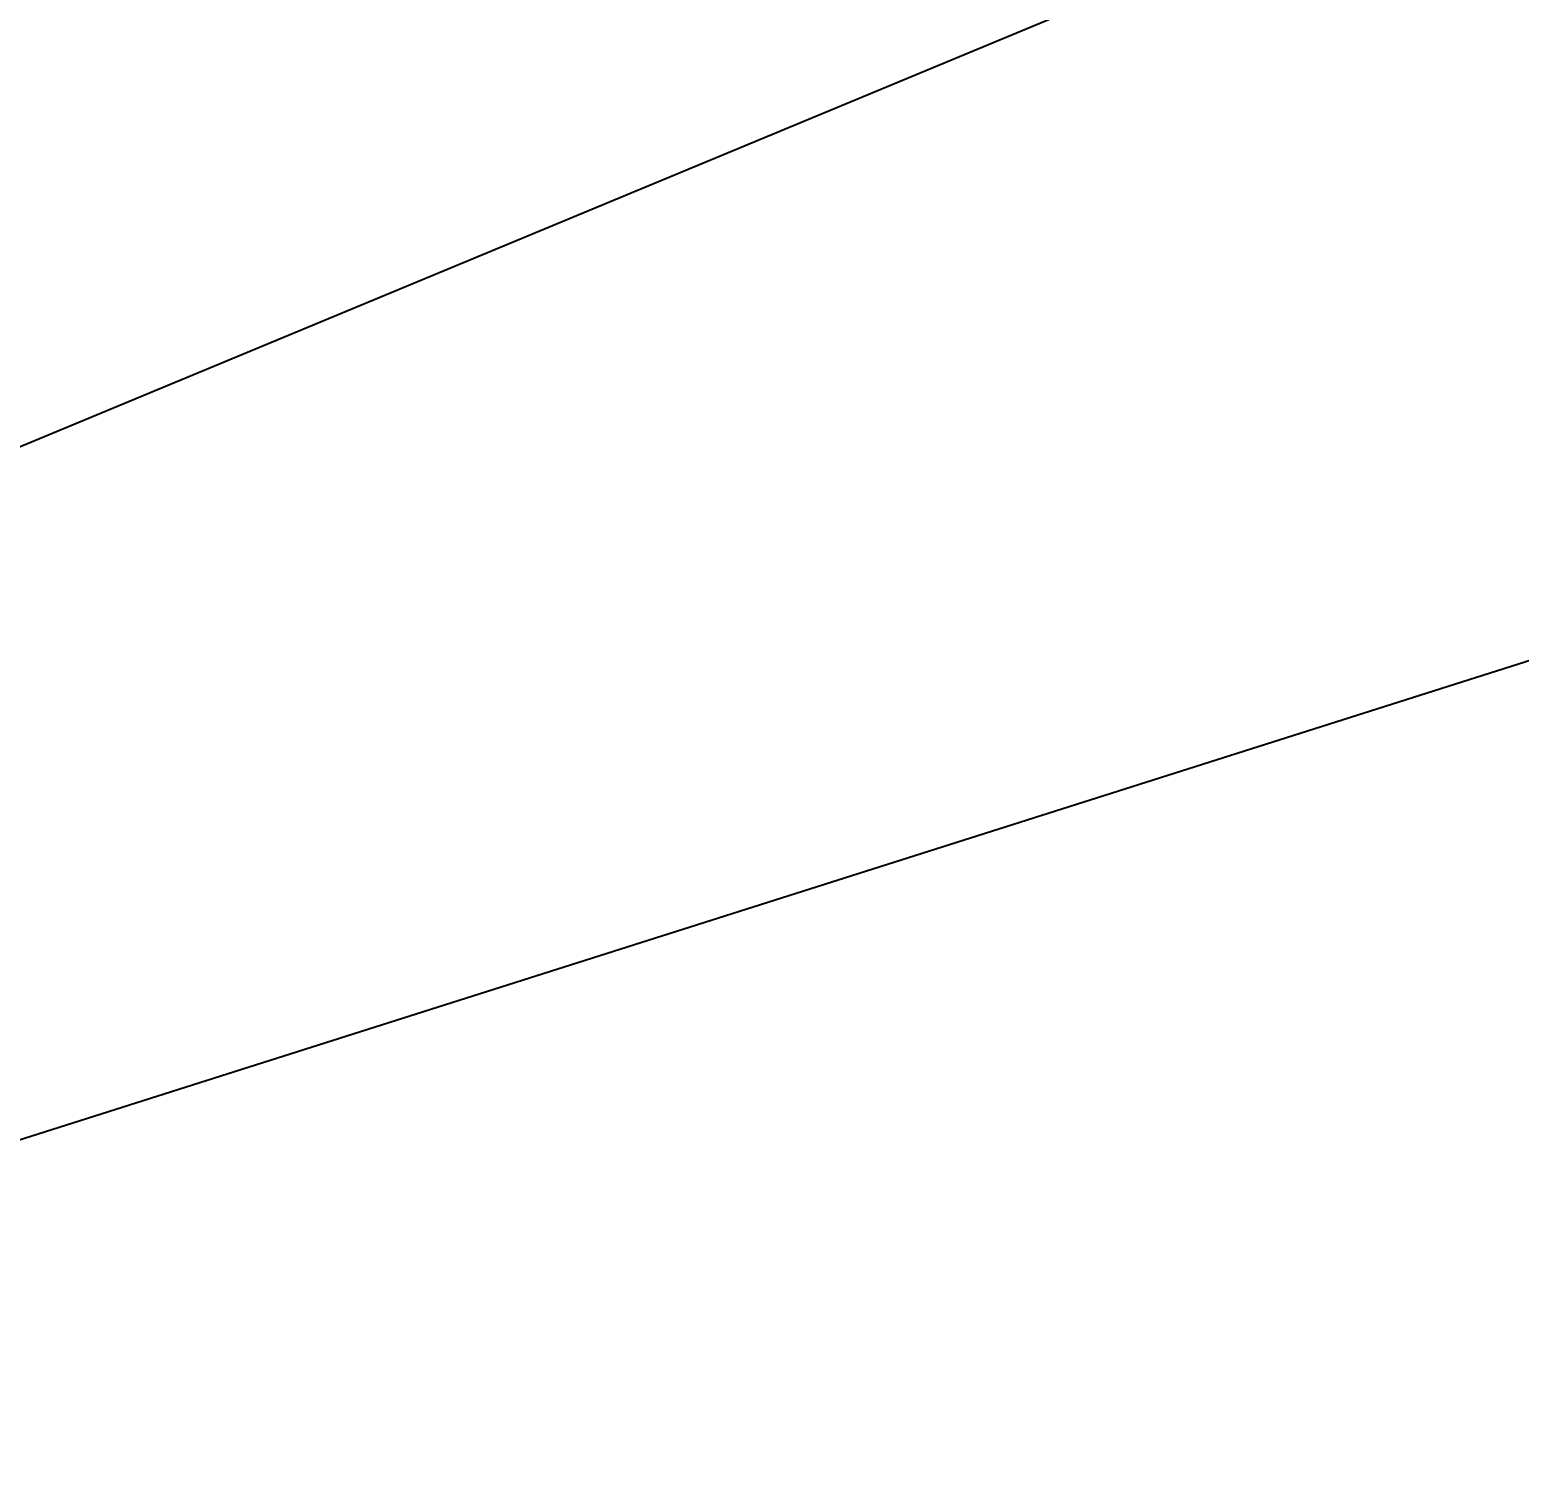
# Model space of a CAD drawing. Header units: millimetres. Extents: x 3739 to 12124, y 1417 to 5764.
# Drawn here: x 8903.9 to 9039.1, y 3286.4 to 3416.7 of the extents above; entities that cross this region are included whole.
import ezdxf
from ezdxf import colors
from ezdxf.entities.mleader import LeaderData, LeaderLine
from ezdxf.math import Vec2, Vec3

# ---------------------------------------------------------------- set-up
doc = ezdxf.new("R2010")
doc.units = ezdxf.units.MM
doc.header["$MEASUREMENT"] = 0
doc.styles.get("Standard").update_dxf_attribs({"font": 'arial.ttf'})

# ---------------------------------------------------------------- blocks, each defined once
blk = doc.blocks.new('_ClosedBlank')
at = {"color": 0, "linetype": 'ByBlock', "lineweight": -2}
for p, q in [((-1, 0.167), (0, 0)), ((-1, 0.167), (-1, -0.167)), ((0, 0), (-1, -0.167))]:
    blk.add_line(p, q, dxfattribs=at)

msp = doc.modelspace()

# ---------------------------------------------------------------- leaders
ml = msp.add_multileader_mtext('Standard')
ml.set_content('Gland Packing', color=256)
ml.set_leader_properties()
ml.set_arrow_properties(name='CLOSEDBLANK')
ml.build(insert=Vec2(0, 0))
ml.multileader.update_dxf_attribs({"text_left_attachment_type": 6, "dogleg_length": 0.36, "arrow_head_size": 10})
ctx = ml.context
ctx.base_point, ctx.char_height, ctx.arrow_head_size, ctx.landing_gap_size, ctx.plane_origin = Vec3(9249.04708, 3485.52804), 25, 10, 15, Vec3(8969.94591, 3295.43276)
ctx.left_attachment, ctx.text_align_type = 6, 2
notes = []
notes.append((ctx, [(0, (1, 1, 0), (9160.04119, 3485.52804), (1, 0), 89.00589, [(0, [(8777.71427, 3326.86392)], 0, [])])]))
ctx.mtext.insert, ctx.mtext.width, ctx.mtext.alignment, ctx.mtext.line_spacing_factor, ctx.mtext.line_spacing_style, ctx.mtext.flow_direction = Vec3(9487.00069, 3517.87797), 301.3291937, 3, 0.9, 2, 5
ml = msp.add_multileader_mtext('Standard')
ml.set_content('Bearing Housing ', color=256)
ml.set_leader_properties()
ml.set_arrow_properties(name='CLOSEDBLANK')
ml.build(insert=Vec2(0, 0))
ml.multileader.update_dxf_attribs({"text_left_attachment_type": 6, "dogleg_length": 0.36, "arrow_head_size": 10})
ctx = ml.context
ctx.base_point, ctx.char_height, ctx.arrow_head_size, ctx.landing_gap_size, ctx.plane_origin = Vec3(9173.20652, 3381.88465), 25, 10, 15, Vec3(9012.15654, 3278.98476)
ctx.left_attachment, ctx.text_align_type = 6, 2
notes.append((ctx, [(0, (1, 1, 0), (9110.61394, 3381.88465), (1, 0), 62.59258, [(0, [(8809.69623, 3286.38886)], 0, [])])]))
ctx.mtext.insert, ctx.mtext.width, ctx.mtext.alignment, ctx.mtext.line_spacing_factor, ctx.mtext.line_spacing_style, ctx.mtext.flow_direction = Vec3(9441.5319, 3414.23458), 301.3291937, 3, 0.9, 2, 5
for ctx, leaders in notes:
    for number, flags, end, landing, length, lines in leaders:
        leader = LeaderData()
        leader.index, (leader.has_last_leader_line, leader.has_dogleg_vector, leader.attachment_direction) = number, flags
        leader.last_leader_point, leader.dogleg_vector, leader.dogleg_length = Vec3(end), Vec3(landing), length
        for number, points, colour, breaks in lines:
            line = LeaderLine()
            line.index, line.vertices, line.color, line.breaks = number, Vec3.list(points), colors.encode_raw_color(colour), breaks
            leader.lines.append(line)
        ctx.leaders.append(leader)

doc.saveas('drawing.dxf')
